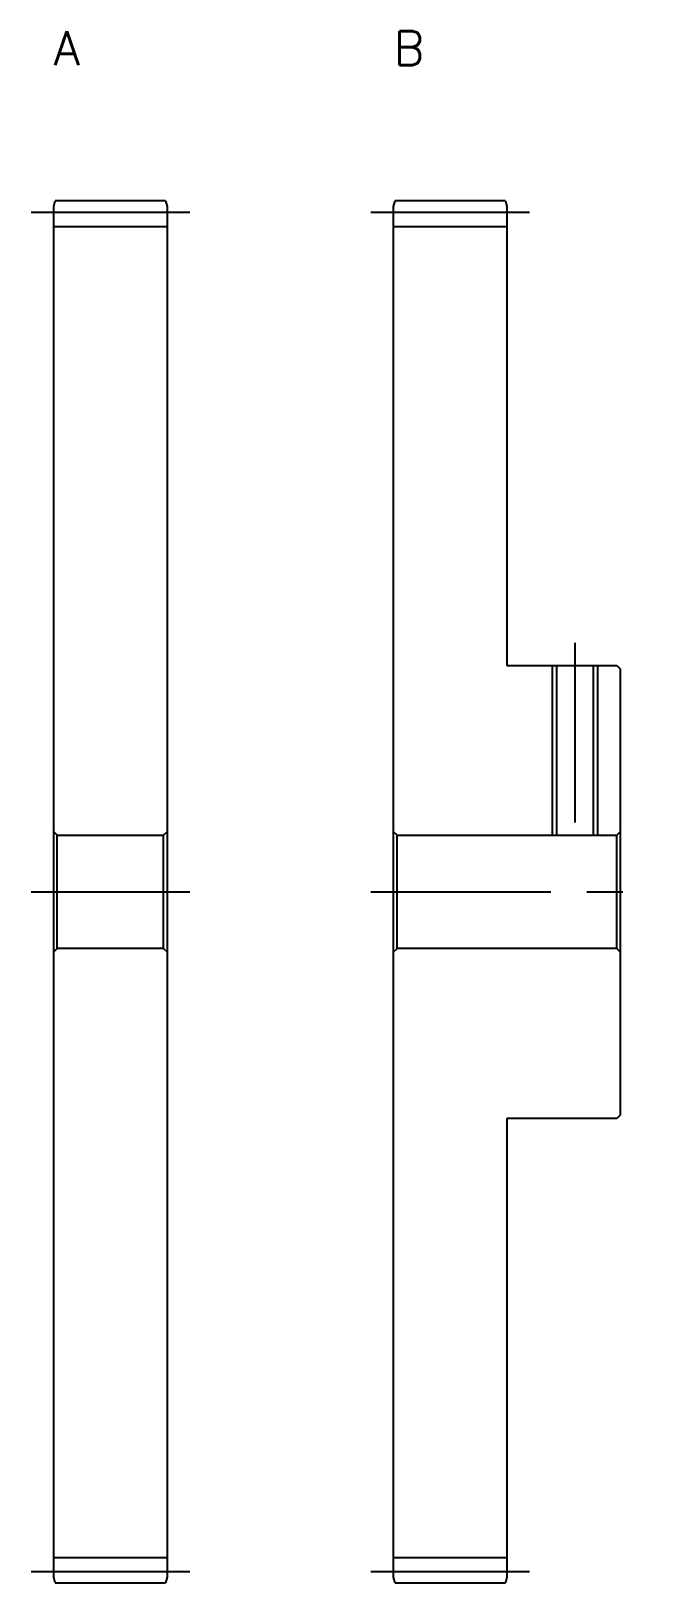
# Model space of a CAD drawing. Extents: x -2 to 194, y -13 to 147.
# Drawn here: x 140 to 194, y 10 to 147 of the extents above; entities that cross this region are included whole.
import ezdxf

# ---------------------------------------------------------------- set-up
doc = ezdxf.new("R2010")
doc.units = 0
doc.header["$LTSCALE"] = 0.5
doc.linetypes.add('CENTER', pattern=[50.8, 31.75, -6.35, 6.35, -6.35])
for name, color, linetype in [('MSM_CENTER', 1, 'CENTER'), ('MSM_CONTINUOUS', 7, 'CONTINUOUS'), ('MSM_NARROW', 5, 'CONTINUOUS'), ('MSM_PART_NUMBER', 7, 'CONTINUOUS')]:
    doc.layers.add(name, color=color, linetype=linetype)
doc.styles.get("Standard").update_dxf_attribs({"font": 'txt.shx', "height": 1, "bigfont": 'bigfont.shx'})

# ---------------------------------------------------------------- blocks, each defined once
blk = doc.blocks.new('*U6')
at = {"layer": 'MSM_PART_NUMBER'}
blk.add_text('A', height=3, dxfattribs=at).set_placement((142, 144))
blk = doc.blocks.new('*U7')
at = {"layer": 'MSM_PART_NUMBER'}
blk.add_text('B', height=3, dxfattribs=at).set_placement((172, 144))

msp = doc.modelspace()

# ---------------------------------------------------------------- linework, layer by layer
at = {"layer": 'MSM_CENTER'}
for p, q in [((140, 131), (154, 131)), ((170, 131), (184, 131)), ((188, 93), (188, 74)), ((140, 71), (154, 71)), ((170, 71), (194, 71)), ((140, 11), (154, 11)), ((170, 11), (184, 11))]:
    msp.add_line(p, q, dxfattribs=at)
at = {"layer": 'MSM_CONTINUOUS'}
for p, q in [((142, 131.5), (142.13, 132)), ((151.87, 132), (142.13, 132)), ((151.87, 132), (152, 131.5)), ((172, 131.5), (172.13, 132)), ((181.87, 132), (172.13, 132)), ((181.87, 132), (182, 131.5)), ((142, 10.5), (142, 131.5)), ((152, 131.5), (152, 10.5)), ((172, 10.5), (172, 131.5)), ((182, 131.5), (182, 91)), ((142, 129.75), (152, 129.75)), ((172, 129.75), (182, 129.75)), ((182, 91), (191.7, 91)), ((186.38, 91), (186.38, 76)), ((189.62, 91), (189.62, 76)), ((191.7, 91), (192, 90.7)), ((192, 90.7), (192, 51.3)), ((142.3, 76), (142, 76.3)), ((142.3, 76), (151.7, 76)), ((142.3, 66), (142.3, 76)), ((152, 76.3), (151.7, 76)), ((151.7, 66), (151.7, 76)), ((172.3, 76), (172, 76.3)), ((172.3, 76), (191.7, 76)), ((172.3, 66), (172.3, 76)), ((192, 76.3), (191.7, 76)), ((191.7, 66), (191.7, 76)), ((142, 65.7), (142.3, 66)), ((151.7, 66), (142.3, 66)), ((151.7, 66), (152, 65.7)), ((172, 65.7), (172.3, 66)), ((191.7, 66), (172.3, 66)), ((191.7, 66), (192, 65.7)), ((182, 51), (182, 10.5)), ((191.7, 51), (182, 51)), ((192, 51.3), (191.7, 51)), ((142, 12.25), (152, 12.25)), ((172, 12.25), (182, 12.25)), ((142.13, 10), (142, 10.5)), ((142.13, 10), (151.87, 10)), ((152, 10.5), (151.87, 10)), ((172.13, 10), (172, 10.5)), ((172.13, 10), (181.87, 10)), ((182, 10.5), (181.87, 10))]:
    msp.add_line(p, q, dxfattribs=at)
at = {"layer": 'MSM_NARROW'}
for p, q in [((186, 91), (186, 76)), ((190, 91), (190, 76))]:
    msp.add_line(p, q, dxfattribs=at)

# ---------------------------------------------------------------- block references
at = {"layer": 'MSM_CONTINUOUS'}
for name in ['*U6', '*U7']:
    msp.add_blockref(name, (0, 0), dxfattribs=at)

doc.saveas('drawing.dxf')
